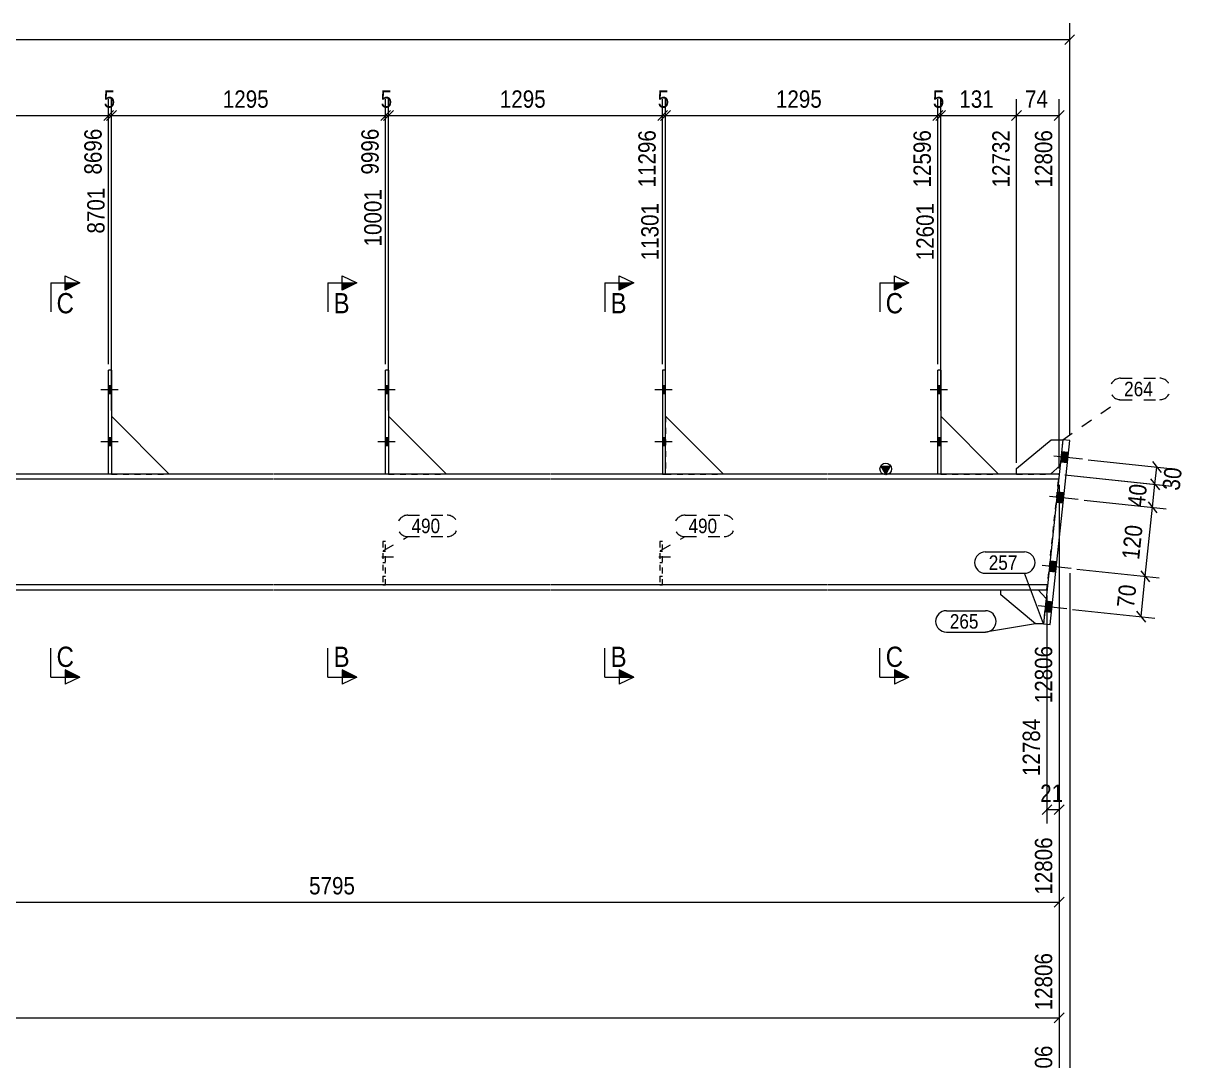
# Model space of a CAD drawing. Header units: millimetres. Extents: x 2 to 825, y 1 to 579.
# Drawn here: x 446.1 to 646.5, y 229.3 to 408.7 of the extents above; entities that cross this region are included whole.
import ezdxf

# ---------------------------------------------------------------- set-up
doc = ezdxf.new("R2010")
doc.units = ezdxf.units.MM
for name, pattern in [('XKITLINE00', [0]), ('XKITLINE01', [4, 1, -1, 1, -1]), ('XKITLINE02', [4, 2, -2])]:
    doc.linetypes.add(name, pattern=pattern)
for name, color, linetype, lineweight in [('Bolt', 3, 'Continuous', 0), ('Dimensions', 7, 'Continuous', 0), ('Part', 2, 'Continuous', 0), ('PartMark', 7, 'Continuous', 0), ('Section', 6, 'Continuous', 0)]:
    doc.layers.add(name, color=color, linetype=linetype, lineweight=lineweight)
doc.styles.add('ARIAL', font='ARIAL.TTF')

# ---------------------------------------------------------------- blocks, each defined once
blk = doc.blocks.new('*A12')
at = {"layer": 'Bolt'}
for points in [[(604.28, 346), (604.78, 346), (604.78, 344.6), (604.28, 344.6)], [(604.28, 346), (604.78, 346), (604.78, 344.6), (604.28, 344.6)], [(604.28, 337), (604.78, 337), (604.78, 335.6), (604.28, 335.6)], [(604.28, 337), (604.78, 337), (604.78, 335.6), (604.28, 335.6)]]:
    blk.add_hatch(color=3, dxfattribs=at).paths.add_polyline_path(points, flags=17)
at = {"layer": 'Bolt', "color": 3, "linetype": 'XKITLINE00', "lineweight": 0}
for p, q in [((605.94, 345.3), (602.94, 345.3)), ((605.94, 345.3), (602.94, 345.3)), ((604.78, 346), (604.28, 346)), ((604.78, 346), (604.28, 346)), ((604.78, 344.6), (604.28, 344.6)), ((604.78, 344.6), (604.28, 344.6)), ((604.78, 337), (604.28, 337)), ((604.78, 337), (604.28, 337)), ((605.94, 336.3), (602.94, 336.3)), ((605.94, 336.3), (602.94, 336.3)), ((604.78, 335.6), (604.28, 335.6)), ((604.78, 335.6), (604.28, 335.6))]:
    blk.add_line(p, q, dxfattribs=at)
blk = doc.blocks.new('*A13')
at = {"layer": 'Bolt'}
for points in [[(626.69, 332.66), (625.49, 332.79), (625.68, 334.58), (626.88, 334.45)], [(626.69, 332.66), (625.49, 332.79), (625.68, 334.58), (626.88, 334.45)], [(625.95, 325.7), (624.76, 325.82), (624.95, 327.61), (626.14, 327.49)], [(625.95, 325.7), (624.76, 325.82), (624.95, 327.61), (626.14, 327.49)], [(624.69, 313.76), (623.5, 313.89), (623.69, 315.68), (624.88, 315.55)], [(624.69, 313.76), (623.5, 313.89), (623.69, 315.68), (624.88, 315.55)], [(623.96, 306.8), (622.77, 306.93), (622.96, 308.72), (624.15, 308.59)], [(623.96, 306.8), (622.77, 306.93), (622.96, 308.72), (624.15, 308.59)]]:
    blk.add_hatch(color=3, dxfattribs=at).paths.add_polyline_path(points, flags=17)
at = {"layer": 'Bolt', "color": 3, "linetype": 'XKITLINE00', "lineweight": 0}
for p, q in [((629.32, 333.29), (624.34, 333.81)), ((629.32, 333.29), (624.34, 333.81)), ((626.69, 332.66), (625.49, 332.79)), ((626.69, 332.66), (625.49, 332.79)), ((626.88, 334.45), (625.68, 334.58)), ((626.88, 334.45), (625.68, 334.58)), ((628.58, 326.33), (623.61, 326.85)), ((628.58, 326.33), (623.61, 326.85)), ((626.14, 327.49), (624.95, 327.61)), ((626.14, 327.49), (624.95, 327.61)), ((625.95, 325.7), (624.76, 325.82)), ((625.95, 325.7), (624.76, 325.82)), ((627.32, 314.39), (622.35, 314.92)), ((627.32, 314.39), (622.35, 314.92)), ((624.88, 315.55), (623.69, 315.68)), ((624.88, 315.55), (623.69, 315.68)), ((624.69, 313.76), (623.5, 313.89)), ((624.69, 313.76), (623.5, 313.89)), ((624.15, 308.59), (622.96, 308.72)), ((624.15, 308.59), (622.96, 308.72)), ((626.59, 307.43), (621.62, 307.95)), ((626.59, 307.43), (621.62, 307.95)), ((623.96, 306.8), (622.77, 306.93)), ((623.96, 306.8), (622.77, 306.93))]:
    blk.add_line(p, q, dxfattribs=at)
blk = doc.blocks.new('*A15')
at = {"layer": 'Part'}
blk.add_hatch(color=2, dxfattribs=at).paths.add_polyline_path([(594.47, 332.1), (596.07, 332.1), (595.27, 330.7)], flags=17)
at = {"layer": 'Part', "color": 2, "linetype": 'XKITLINE00', "lineweight": 0}
for p, q in [((460.9, 330.7), (441.92, 330.7)), ((489.4, 330.7), (461.4, 330.7)), ((508.8, 330.7), (489.5, 330.7)), ((537.3, 330.7), (509.3, 330.7)), ((556.7, 330.7), (537.4, 330.7)), ((585.2, 330.7), (557.2, 330.7)), ((604.28, 330.7), (585.3, 330.7)), ((595.27, 330.7), (594.47, 332.1)), ((594.47, 332.1), (596.07, 332.1)), ((596.07, 332.1), (595.27, 330.7)), ((625.27, 330.7), (604.78, 330.7)), ((489.4, 329.85), (441.92, 329.85)), ((537.3, 329.85), (489.5, 329.85)), ((585.2, 329.85), (537.4, 329.85)), ((625.18, 329.85), (585.3, 329.85)), ((489.4, 311.55), (441.92, 311.55)), ((441.92, 310.7), (489.4, 310.7)), ((537.3, 311.55), (489.5, 311.55)), ((489.5, 310.7), (537.3, 310.7)), ((585.2, 311.55), (537.4, 311.55)), ((537.4, 310.7), (585.2, 310.7)), ((623.25, 311.55), (585.3, 311.55)), ((585.3, 310.7), (623.16, 310.7))]:
    blk.add_line(p, q, dxfattribs=at)
at = {"layer": 'Part', "color": 7, "linetype": 'XKITLINE01', "lineweight": 0}
for p, q in [((461.4, 330.7), (460.9, 330.7)), ((509.3, 330.7), (508.8, 330.7)), ((557.2, 330.7), (556.7, 330.7)), ((604.78, 330.7), (604.28, 330.7)), ((623.16, 310.7), (625.27, 330.7))]:
    blk.add_line(p, q, dxfattribs=at)
at = {"layer": 'Part', "color": 2, "linetype": 'XKITLINE00', "lineweight": 0}
blk.add_circle((595.27, 331.6), 1, dxfattribs=at)
blk = doc.blocks.new('*A16')
at = {"layer": 'Part', "color": 2, "linetype": 'XKITLINE00', "lineweight": 0}
for p, q in [((557.2, 348.7), (556.7, 348.7)), ((556.7, 348.7), (556.7, 330.7)), ((557.2, 330.7), (557.2, 348.7)), ((556.7, 330.7), (557.2, 330.7))]:
    blk.add_line(p, q, dxfattribs=at)
blk = doc.blocks.new('*A17')
at = {"layer": 'Part', "color": 2, "linetype": 'XKITLINE00', "lineweight": 0}
blk.add_line((567.2, 330.7), (557.2, 340.7), dxfattribs=at)
at = {"layer": 'Part', "color": 7, "linetype": 'XKITLINE01', "lineweight": 0}
for p, q in [((557.2, 340.7), (557.2, 330.7)), ((557.2, 330.7), (567.2, 330.7))]:
    blk.add_line(p, q, dxfattribs=at)
blk = doc.blocks.new('*A18')
at = {"layer": 'Part', "color": 7, "linetype": 'XKITLINE01', "lineweight": 0}
for p, q in [((556.2, 319.05), (556.2, 311.55)), ((556.7, 319.05), (556.2, 319.05)), ((556.7, 311.55), (556.7, 319.05)), ((556.2, 313.05), (556.7, 313.05)), ((556.2, 311.55), (556.7, 311.55))]:
    blk.add_line(p, q, dxfattribs=at)
blk = doc.blocks.new('*A19')
at = {"layer": 'Part', "color": 2, "linetype": 'XKITLINE00', "lineweight": 0}
for p, q in [((509.3, 348.7), (508.8, 348.7)), ((508.8, 330.7), (508.8, 348.7)), ((509.3, 348.7), (509.3, 330.7)), ((509.3, 330.7), (508.8, 330.7))]:
    blk.add_line(p, q, dxfattribs=at)
blk = doc.blocks.new('*A20')
at = {"layer": 'Part', "color": 2, "linetype": 'XKITLINE00', "lineweight": 0}
blk.add_line((519.3, 330.7), (509.3, 340.7), dxfattribs=at)
at = {"layer": 'Part', "color": 7, "linetype": 'XKITLINE01', "lineweight": 0}
for p, q in [((509.3, 340.7), (509.3, 330.7)), ((509.3, 330.7), (519.3, 330.7))]:
    blk.add_line(p, q, dxfattribs=at)
blk = doc.blocks.new('*A21')
at = {"layer": 'Part', "color": 7, "linetype": 'XKITLINE01', "lineweight": 0}
for p, q in [((508.3, 319.05), (508.3, 311.55)), ((508.8, 319.05), (508.3, 319.05)), ((508.8, 311.55), (508.8, 319.05)), ((508.3, 313.05), (508.8, 313.05)), ((508.3, 311.55), (508.8, 311.55))]:
    blk.add_line(p, q, dxfattribs=at)
blk = doc.blocks.new('*A22')
at = {"layer": 'Part', "color": 2, "linetype": 'XKITLINE00', "lineweight": 0}
for p, q in [((461.4, 348.7), (460.9, 348.7)), ((460.9, 330.7), (460.9, 348.7)), ((461.4, 348.7), (461.4, 330.7)), ((461.4, 330.7), (460.9, 330.7))]:
    blk.add_line(p, q, dxfattribs=at)
blk = doc.blocks.new('*A23')
at = {"layer": 'Part', "color": 2, "linetype": 'XKITLINE00', "lineweight": 0}
blk.add_line((471.4, 330.7), (461.4, 340.7), dxfattribs=at)
at = {"layer": 'Part', "color": 7, "linetype": 'XKITLINE01', "lineweight": 0}
for p, q in [((461.4, 340.7), (461.4, 330.7)), ((461.4, 330.7), (471.4, 330.7))]:
    blk.add_line(p, q, dxfattribs=at)
blk = doc.blocks.new('*A40')
at = {"layer": 'Part', "color": 2, "linetype": 'XKITLINE00', "lineweight": 0}
for p, q in [((604.78, 348.7), (604.28, 348.7)), ((604.28, 330.7), (604.28, 348.7)), ((604.78, 348.7), (604.78, 330.7)), ((604.78, 330.7), (604.28, 330.7))]:
    blk.add_line(p, q, dxfattribs=at)
blk = doc.blocks.new('*A41')
at = {"layer": 'Part', "color": 2, "linetype": 'XKITLINE00', "lineweight": 0}
blk.add_line((614.78, 330.7), (604.78, 340.7), dxfattribs=at)
at = {"layer": 'Part', "color": 7, "linetype": 'XKITLINE01', "lineweight": 0}
for p, q in [((604.78, 340.7), (604.78, 330.7)), ((604.78, 330.7), (614.78, 330.7))]:
    blk.add_line(p, q, dxfattribs=at)
blk = doc.blocks.new('*A46')
at = {"layer": 'Part', "color": 2, "linetype": 'XKITLINE00', "lineweight": 0}
for p, q in [((615.16, 309.84), (615.16, 310.7)), ((621.66, 310.7), (623.01, 309.21)), ((621.16, 304.84), (615.16, 309.84)), ((622.55, 304.84), (621.16, 304.84))]:
    blk.add_line(p, q, dxfattribs=at)
at = {"layer": 'Part', "color": 7, "linetype": 'XKITLINE01', "lineweight": 0}
for p, q in [((615.16, 310.7), (621.66, 310.7)), ((623.01, 309.21), (622.55, 304.84))]:
    blk.add_line(p, q, dxfattribs=at)
blk = doc.blocks.new('*A47')
at = {"layer": 'Part', "color": 2, "linetype": 'XKITLINE00', "lineweight": 0}
for p, q in [((617.9, 331.66), (623.9, 336.66)), ((623.9, 336.66), (625.9, 336.66)), ((617.9, 330.7), (617.9, 331.66)), ((623.77, 330.7), (625.43, 332.19))]:
    blk.add_line(p, q, dxfattribs=at)
at = {"layer": 'Part', "color": 7, "linetype": 'XKITLINE01', "lineweight": 0}
for p, q in [((625.9, 336.66), (625.43, 332.19)), ((617.9, 330.7), (623.77, 330.7))]:
    blk.add_line(p, q, dxfattribs=at)
blk = doc.blocks.new('*A48')
at = {"layer": 'Part', "color": 2, "linetype": 'XKITLINE00', "lineweight": 0}
for p, q in [((625.9, 336.66), (622.55, 304.84)), ((627.1, 336.54), (625.9, 336.66)), ((623.74, 304.71), (627.1, 336.54)), ((622.55, 304.84), (623.74, 304.71))]:
    blk.add_line(p, q, dxfattribs=at)
blk = doc.blocks.new('*A54')
at = {"layer": 'Bolt'}
for points in [[(556.7, 346), (557.2, 346), (557.2, 344.6), (556.7, 344.6)], [(556.7, 346), (557.2, 346), (557.2, 344.6), (556.7, 344.6)], [(556.7, 337), (557.2, 337), (557.2, 335.6), (556.7, 335.6)], [(556.7, 337), (557.2, 337), (557.2, 335.6), (556.7, 335.6)]]:
    blk.add_hatch(color=3, dxfattribs=at).paths.add_polyline_path(points, flags=17)
at = {"layer": 'Bolt', "color": 3, "linetype": 'XKITLINE00', "lineweight": 0}
for p, q in [((558.36, 345.3), (555.36, 345.3)), ((558.36, 345.3), (555.36, 345.3)), ((557.2, 346), (556.7, 346)), ((557.2, 346), (556.7, 346)), ((557.2, 344.6), (556.7, 344.6)), ((557.2, 344.6), (556.7, 344.6)), ((557.2, 337), (556.7, 337)), ((557.2, 337), (556.7, 337)), ((558.36, 336.3), (555.36, 336.3)), ((558.36, 336.3), (555.36, 336.3)), ((557.2, 335.6), (556.7, 335.6)), ((557.2, 335.6), (556.7, 335.6))]:
    blk.add_line(p, q, dxfattribs=at)
blk = doc.blocks.new('*A55')
at = {"layer": 'Bolt', "color": 3, "linetype": 'XKITLINE02', "lineweight": 0}
for p, q in [((556.7, 317.33), (556.2, 317.33)), ((558.05, 316.35), (555.05, 316.35)), ((556.7, 315.36), (556.2, 315.36))]:
    blk.add_line(p, q, dxfattribs=at)
blk = doc.blocks.new('*A56')
at = {"layer": 'Bolt'}
for points in [[(508.8, 346), (509.3, 346), (509.3, 344.6), (508.8, 344.6)], [(508.8, 346), (509.3, 346), (509.3, 344.6), (508.8, 344.6)], [(508.8, 337), (509.3, 337), (509.3, 335.6), (508.8, 335.6)], [(508.8, 337), (509.3, 337), (509.3, 335.6), (508.8, 335.6)]]:
    blk.add_hatch(color=3, dxfattribs=at).paths.add_polyline_path(points, flags=17)
at = {"layer": 'Bolt', "color": 3, "linetype": 'XKITLINE00', "lineweight": 0}
for p, q in [((510.46, 345.3), (507.46, 345.3)), ((510.46, 345.3), (507.46, 345.3)), ((509.3, 346), (508.8, 346)), ((509.3, 346), (508.8, 346)), ((509.3, 344.6), (508.8, 344.6)), ((509.3, 344.6), (508.8, 344.6)), ((509.3, 337), (508.8, 337)), ((509.3, 337), (508.8, 337)), ((510.46, 336.3), (507.46, 336.3)), ((510.46, 336.3), (507.46, 336.3)), ((509.3, 335.6), (508.8, 335.6)), ((509.3, 335.6), (508.8, 335.6))]:
    blk.add_line(p, q, dxfattribs=at)
blk = doc.blocks.new('*A57')
at = {"layer": 'Bolt', "color": 3, "linetype": 'XKITLINE02', "lineweight": 0}
for p, q in [((508.8, 317.33), (508.3, 317.33)), ((510.15, 316.35), (507.15, 316.35)), ((508.8, 315.36), (508.3, 315.36))]:
    blk.add_line(p, q, dxfattribs=at)
blk = doc.blocks.new('*A58')
at = {"layer": 'Bolt'}
for points in [[(460.9, 346), (461.4, 346), (461.4, 344.6), (460.9, 344.6)], [(460.9, 346), (461.4, 346), (461.4, 344.6), (460.9, 344.6)], [(460.9, 337), (461.4, 337), (461.4, 335.6), (460.9, 335.6)], [(460.9, 337), (461.4, 337), (461.4, 335.6), (460.9, 335.6)]]:
    blk.add_hatch(color=3, dxfattribs=at).paths.add_polyline_path(points, flags=17)
at = {"layer": 'Bolt', "color": 3, "linetype": 'XKITLINE00', "lineweight": 0}
for p, q in [((462.56, 345.3), (459.56, 345.3)), ((462.56, 345.3), (459.56, 345.3)), ((461.4, 346), (460.9, 346)), ((461.4, 346), (460.9, 346)), ((461.4, 344.6), (460.9, 344.6)), ((461.4, 344.6), (460.9, 344.6)), ((461.4, 337), (460.9, 337)), ((461.4, 337), (460.9, 337)), ((462.56, 336.3), (459.56, 336.3)), ((462.56, 336.3), (459.56, 336.3)), ((461.4, 335.6), (460.9, 335.6)), ((461.4, 335.6), (460.9, 335.6))]:
    blk.add_line(p, q, dxfattribs=at)
blk = doc.blocks.new('*A146')
at = {"layer": 'Dimensions', "color": 7, "linetype": 'XKITLINE00', "lineweight": 0}
for p, q in [((627.1, 337.54), (627.1, 408.67)), ((43.06, 405.82), (627.1, 405.82)), ((627.94, 406.67), (626.25, 404.97))]:
    blk.add_line(p, q, dxfattribs=at)
at = {"layer": 'Dimensions', "color": 3}
blk.add_point((627.1, 405.82), dxfattribs=at)
blk = doc.blocks.new('*A147')
at = {"layer": 'Dimensions', "color": 7, "linetype": 'XKITLINE00', "lineweight": 0}
blk.add_line((625.27, 328.85), (625.27, 186.3), dxfattribs=at)
blk = doc.blocks.new('*A149')
at = {"layer": 'Dimensions', "color": 7, "linetype": 'XKITLINE00', "lineweight": 0}
for p, q in [((625.27, 328.85), (625.27, 234.3)), ((44.26, 236.7), (625.27, 236.7)), ((626.12, 237.55), (624.42, 235.85))]:
    blk.add_line(p, q, dxfattribs=at)
at = {"layer": 'Dimensions', "color": 3}
blk.add_point((625.27, 236.7), dxfattribs=at)
at = {"layer": 'Dimensions', "color": 3, "style": 'ARIAL', "width": 0.85}
blk.add_text('12806', height=3, rotation=90.0002, dxfattribs=at).set_placement((624.07, 238))
blk = doc.blocks.new('*A152')
at = {"layer": 'Dimensions', "color": 7, "linetype": 'XKITLINE00', "lineweight": 0}
for p, q in [((509.3, 341.7), (509.3, 395.55)), ((556.7, 349.7), (556.7, 395.55)), ((510.15, 393.55), (508.45, 391.85)), ((509.3, 392.7), (556.7, 392.7)), ((557.55, 393.55), (555.85, 391.85))]:
    blk.add_line(p, q, dxfattribs=at)
at = {"layer": 'Dimensions', "color": 3}
for p in [(509.3, 392.7), (556.7, 392.7)]:
    blk.add_point(p, dxfattribs=at)
at = {"layer": 'Dimensions', "color": 3, "style": 'ARIAL', "width": 0.85}
blk.add_text('1295', height=3, dxfattribs=at).set_placement((528.55, 394.05))
blk.add_text('11296', height=3, rotation=90.0002, dxfattribs=at).set_placement((555.5, 380.27))
blk = doc.blocks.new('*A153')
at = {"layer": 'Dimensions', "color": 7, "linetype": 'XKITLINE00', "lineweight": 0}
for p, q in [((556.7, 349.7), (556.7, 395.55)), ((557.2, 341.7), (557.2, 395.55)), ((557.55, 393.55), (555.85, 391.85)), ((558.05, 393.55), (556.35, 391.85)), ((556.7, 392.7), (557.2, 392.7))]:
    blk.add_line(p, q, dxfattribs=at)
at = {"layer": 'Dimensions', "color": 3}
for p in [(556.7, 392.7), (557.2, 392.7)]:
    blk.add_point(p, dxfattribs=at)
at = {"layer": 'Dimensions', "color": 3, "style": 'ARIAL', "width": 0.85}
blk.add_text('5', height=3, dxfattribs=at).set_placement((555.84, 394.05))
blk.add_text('11301', height=3, rotation=90.0002, dxfattribs=at).set_placement((556, 367.67))
blk = doc.blocks.new('*A154')
at = {"layer": 'Dimensions', "color": 7, "linetype": 'XKITLINE00', "lineweight": 0}
for p, q in [((557.2, 341.7), (557.2, 395.55)), ((604.28, 349.7), (604.28, 395.55)), ((558.05, 393.55), (556.35, 391.85)), ((557.2, 392.7), (604.28, 392.7)), ((605.13, 393.55), (603.43, 391.85))]:
    blk.add_line(p, q, dxfattribs=at)
at = {"layer": 'Dimensions', "color": 3}
for p in [(557.2, 392.7), (604.28, 392.7)]:
    blk.add_point(p, dxfattribs=at)
at = {"layer": 'Dimensions', "color": 3, "style": 'ARIAL', "width": 0.85}
blk.add_text('1295', height=3, dxfattribs=at).set_placement((576.29, 394.05))
blk.add_text('12596', height=3, rotation=90.0002, dxfattribs=at).set_placement((603.08, 380.27))
blk = doc.blocks.new('*A155')
at = {"layer": 'Dimensions', "color": 7, "linetype": 'XKITLINE00', "lineweight": 0}
for p, q in [((604.28, 349.7), (604.28, 395.55)), ((604.78, 341.7), (604.78, 395.55)), ((605.13, 393.55), (603.43, 391.85)), ((605.63, 393.55), (603.93, 391.85)), ((604.28, 392.7), (604.78, 392.7))]:
    blk.add_line(p, q, dxfattribs=at)
at = {"layer": 'Dimensions', "color": 3}
for p in [(604.28, 392.7), (604.78, 392.7)]:
    blk.add_point(p, dxfattribs=at)
at = {"layer": 'Dimensions', "color": 3, "style": 'ARIAL', "width": 0.85}
blk.add_text('5', height=3, dxfattribs=at).set_placement((603.42, 394.05))
blk.add_text('12601', height=3, rotation=90.0002, dxfattribs=at).set_placement((603.58, 367.67))
blk = doc.blocks.new('*A156')
at = {"layer": 'Dimensions', "color": 7, "linetype": 'XKITLINE00', "lineweight": 0}
for p, q in [((604.78, 341.7), (604.78, 395.55)), ((617.9, 332.66), (617.9, 395.55)), ((605.63, 393.55), (603.93, 391.85)), ((604.78, 392.7), (617.9, 392.7)), ((618.75, 393.55), (617.05, 391.85))]:
    blk.add_line(p, q, dxfattribs=at)
at = {"layer": 'Dimensions', "color": 3}
for p in [(604.78, 392.7), (617.9, 392.7)]:
    blk.add_point(p, dxfattribs=at)
at = {"layer": 'Dimensions', "color": 3, "style": 'ARIAL', "width": 0.85}
blk.add_text('131', height=3, dxfattribs=at).set_placement((608, 394.05))
blk.add_text('12732', height=3, rotation=90.0002, dxfattribs=at).set_placement((616.7, 380.27))
blk = doc.blocks.new('*A157')
at = {"layer": 'Dimensions', "color": 7, "linetype": 'XKITLINE00', "lineweight": 0}
for p, q in [((617.9, 332.66), (617.9, 395.55)), ((625.27, 331.7), (625.27, 395.55)), ((618.75, 393.55), (617.05, 391.85)), ((617.9, 392.7), (625.27, 392.7)), ((626.12, 393.55), (624.42, 391.85))]:
    blk.add_line(p, q, dxfattribs=at)
at = {"layer": 'Dimensions', "color": 3}
for p in [(617.9, 392.7), (625.27, 392.7)]:
    blk.add_point(p, dxfattribs=at)
at = {"layer": 'Dimensions', "color": 3, "style": 'ARIAL', "width": 0.85}
blk.add_text('74', height=3, dxfattribs=at).set_placement((619.36, 394.05))
blk.add_text('12806', height=3, rotation=90.0002, dxfattribs=at).set_placement((624.07, 380.27))
blk = doc.blocks.new('*A158')
at = {"layer": 'Dimensions', "color": 7, "linetype": 'XKITLINE00', "lineweight": 0}
for p, q in [((628.32, 314.29), (642.54, 312.79)), ((639.4, 313.97), (640.91, 312.11)), ((639.42, 306.08), (640.15, 313.04)), ((627.58, 307.33), (641.81, 305.83)), ((638.66, 307.01), (640.17, 305.14))]:
    blk.add_line(p, q, dxfattribs=at)
at = {"layer": 'Dimensions', "color": 3}
for p in [(640.15, 313.04), (639.42, 306.08)]:
    blk.add_point(p, dxfattribs=at)
at = {"layer": 'Dimensions', "color": 3, "style": 'ARIAL', "width": 0.85}
blk.add_text('70', height=3, rotation=83.9784, dxfattribs=at).set_placement((638.21, 307.49))
blk = doc.blocks.new('*A159')
at = {"layer": 'Dimensions', "color": 7, "linetype": 'XKITLINE00', "lineweight": 0}
for p, q in [((629.58, 326.22), (643.8, 324.72)), ((640.15, 313.04), (641.41, 324.97)), ((640.66, 325.91), (642.17, 324.04)), ((628.32, 314.29), (642.54, 312.79)), ((639.4, 313.97), (640.91, 312.11))]:
    blk.add_line(p, q, dxfattribs=at)
at = {"layer": 'Dimensions', "color": 3}
for p in [(641.41, 324.97), (640.15, 313.04)]:
    blk.add_point(p, dxfattribs=at)
at = {"layer": 'Dimensions', "color": 3, "style": 'ARIAL', "width": 0.85}
blk.add_text('120', height=3, rotation=83.9784, dxfattribs=at).set_placement((639.09, 315.83))
blk = doc.blocks.new('*A160')
at = {"layer": 'Dimensions', "color": 7, "linetype": 'XKITLINE00', "lineweight": 0}
for p, q in [((626.27, 330.59), (644.22, 328.7)), ((641.08, 329.88), (642.59, 328.02)), ((641.41, 324.97), (641.83, 328.95)), ((629.58, 326.22), (643.8, 324.72)), ((640.66, 325.91), (642.17, 324.04))]:
    blk.add_line(p, q, dxfattribs=at)
at = {"layer": 'Dimensions', "color": 3}
for p in [(641.83, 328.95), (641.41, 324.97)]:
    blk.add_point(p, dxfattribs=at)
at = {"layer": 'Dimensions', "color": 3, "style": 'ARIAL', "width": 0.85}
blk.add_text('40', height=3, rotation=83.9784, dxfattribs=at).set_placement((640.05, 324.89))
blk = doc.blocks.new('*A161')
at = {"layer": 'Dimensions', "color": 7, "linetype": 'XKITLINE00', "lineweight": 0}
for p, q in [((630.31, 333.18), (644.98, 331.63)), ((641.39, 332.87), (642.9, 331)), ((626.27, 330.59), (644.67, 328.65)), ((641.83, 328.95), (642.15, 331.93)), ((641.08, 329.88), (642.59, 328.02))]:
    blk.add_line(p, q, dxfattribs=at)
at = {"layer": 'Dimensions', "color": 3}
for p in [(642.15, 331.93), (641.83, 328.95)]:
    blk.add_point(p, dxfattribs=at)
at = {"layer": 'Dimensions', "color": 3, "style": 'ARIAL', "width": 0.85}
blk.add_text('30', height=3, rotation=83.9784, dxfattribs=at).set_placement((646.08, 327.77))
blk = doc.blocks.new('*A162')
at = {"layer": 'Dimensions', "color": 7, "linetype": 'XKITLINE00', "lineweight": 0}
for p, q in [((625.27, 328.85), (625.27, 270.3)), ((623.16, 309.7), (623.16, 270.3)), ((624.01, 273.55), (622.32, 271.85)), ((623.16, 272.7), (625.27, 272.7)), ((626.12, 273.55), (624.42, 271.85))]:
    blk.add_line(p, q, dxfattribs=at)
at = {"layer": 'Dimensions', "color": 3}
for p in [(623.16, 272.7), (625.27, 272.7)]:
    blk.add_point(p, dxfattribs=at)
at = {"layer": 'Dimensions', "color": 3, "style": 'ARIAL', "width": 0.85}
for s, p in [('12806', (624.07, 291.1)), ('12784', (621.96, 278.5))]:
    blk.add_text(s, height=3, rotation=90.0002, dxfattribs=at).set_placement(p)
blk.add_text('21', height=3, dxfattribs=at).set_placement((621.99, 274.05))
blk = doc.blocks.new('*A163')
at = {"layer": 'PartMark', "color": 7, "linetype": 'XKITLINE00', "lineweight": 0}
for p, q in [((605.76, 307.1), (612.52, 307.1)), ((621.16, 304.84), (612.52, 303.4)), ((605.76, 303.4), (612.52, 303.4))]:
    blk.add_line(p, q, dxfattribs=at)
for centre, start, end in [((605.76, 305.25), 90, 270), ((612.52, 305.25), 270, 90)]:
    blk.add_arc(centre, 1.85, start, end, dxfattribs=at)
at = {"layer": 'PartMark', "color": 3, "style": 'ARIAL', "width": 0.85}
blk.add_text('265', height=2.5, dxfattribs=at).set_placement((606.36, 304))
blk = doc.blocks.new('*A164')
at = {"layer": 'PartMark', "color": 7, "linetype": 'XKITLINE02', "lineweight": 0}
for p, q in [((635.9, 347.28), (642.66, 347.28)), ((625.9, 336.66), (635.9, 343.58)), ((635.9, 343.58), (642.66, 343.58))]:
    blk.add_line(p, q, dxfattribs=at)
for centre, start, end in [((635.9, 345.43), 90, 270), ((642.66, 345.43), 270, 90)]:
    blk.add_arc(centre, 1.85, start, end, dxfattribs=at)
at = {"layer": 'PartMark', "color": 3, "style": 'ARIAL', "width": 0.85}
blk.add_text('264', height=2.5, dxfattribs=at).set_placement((636.5, 344.18))
blk = doc.blocks.new('*A165')
at = {"layer": 'PartMark', "color": 7, "linetype": 'XKITLINE00', "lineweight": 0}
for p, q in [((612.49, 317.26), (619.25, 317.26)), ((612.49, 313.56), (619.25, 313.56)), ((622.55, 304.84), (619.25, 313.56))]:
    blk.add_line(p, q, dxfattribs=at)
for centre, start, end in [((612.49, 315.41), 90, 270), ((619.25, 315.41), 270, 90)]:
    blk.add_arc(centre, 1.85, start, end, dxfattribs=at)
at = {"layer": 'PartMark', "color": 3, "style": 'ARIAL', "width": 0.85}
blk.add_text('257', height=2.5, dxfattribs=at).set_placement((613.09, 314.16))
blk = doc.blocks.new('*A173')
at = {"layer": 'PartMark', "color": 7, "linetype": 'XKITLINE02', "lineweight": 0}
for p, q in [((560.57, 323.61), (567.33, 323.61)), ((556.33, 317.52), (560.57, 319.91)), ((560.57, 319.91), (567.33, 319.91))]:
    blk.add_line(p, q, dxfattribs=at)
for centre, start, end in [((560.57, 321.76), 90, 270), ((567.33, 321.76), 270, 90)]:
    blk.add_arc(centre, 1.85, start, end, dxfattribs=at)
at = {"layer": 'PartMark', "color": 3, "style": 'ARIAL', "width": 0.85}
blk.add_text('490', height=2.5, dxfattribs=at).set_placement((561.17, 320.51))
blk = doc.blocks.new('*A174')
at = {"layer": 'PartMark', "color": 7, "linetype": 'XKITLINE02', "lineweight": 0}
for p, q in [((512.67, 323.61), (519.43, 323.61)), ((508.43, 317.52), (512.67, 319.91)), ((512.67, 319.91), (519.43, 319.91))]:
    blk.add_line(p, q, dxfattribs=at)
for centre, start, end in [((512.67, 321.76), 90, 270), ((519.43, 321.76), 270, 90)]:
    blk.add_arc(centre, 1.85, start, end, dxfattribs=at)
at = {"layer": 'PartMark', "color": 3, "style": 'ARIAL', "width": 0.85}
blk.add_text('490', height=2.5, dxfattribs=at).set_placement((513.27, 320.51))
blk = doc.blocks.new('*A180')
at = {"layer": 'Section'}
for points in [[(453.4, 363.76), (455.9, 363.76), (453.4, 362.51)], [(453.4, 296.88), (455.9, 295.63), (453.4, 295.63)]]:
    blk.add_hatch(color=3, dxfattribs=at).paths.add_polyline_path(points, flags=17)
at = {"layer": 'Section', "color": 3, "linetype": 'XKITLINE00', "lineweight": 0}
for p, q in [((453.4, 362.51), (453.4, 365.01)), ((453.4, 365.01), (455.9, 363.76)), ((455.9, 363.76), (453.4, 362.51)), ((455.9, 295.63), (453.4, 296.88)), ((453.4, 296.88), (453.4, 294.38)), ((455.9, 295.63), (453.4, 294.38))]:
    blk.add_line(p, q, dxfattribs=at)
at = {"layer": 'Section', "color": 1, "linetype": 'XKITLINE00', "lineweight": 0}
for p, q in [((450.9, 363.76), (450.9, 358.76)), ((450.9, 363.76), (455.9, 363.76)), ((450.9, 295.63), (450.9, 300.63)), ((450.9, 295.63), (455.9, 295.63))]:
    blk.add_line(p, q, dxfattribs=at)
at = {"layer": 'Section', "color": 7, "style": 'ARIAL', "width": 0.85}
for p in [(451.9, 358.51), (451.9, 297.38)]:
    blk.add_text('C', height=3.5, dxfattribs=at).set_placement(p)
blk = doc.blocks.new('*A183')
at = {"layer": 'Section'}
for points in [[(596.78, 363.76), (599.28, 363.76), (596.78, 362.51)], [(596.78, 296.88), (599.28, 295.63), (596.78, 295.63)]]:
    blk.add_hatch(color=3, dxfattribs=at).paths.add_polyline_path(points, flags=17)
at = {"layer": 'Section', "color": 3, "linetype": 'XKITLINE00', "lineweight": 0}
for p, q in [((596.78, 362.51), (596.78, 365.01)), ((596.78, 365.01), (599.28, 363.76)), ((599.28, 363.76), (596.78, 362.51)), ((599.28, 295.63), (596.78, 296.88)), ((596.78, 296.88), (596.78, 294.38)), ((599.28, 295.63), (596.78, 294.38))]:
    blk.add_line(p, q, dxfattribs=at)
at = {"layer": 'Section', "color": 1, "linetype": 'XKITLINE00', "lineweight": 0}
for p, q in [((594.28, 363.76), (594.28, 358.76)), ((594.28, 363.76), (599.28, 363.76)), ((594.28, 295.63), (594.28, 300.63)), ((594.28, 295.63), (599.28, 295.63))]:
    blk.add_line(p, q, dxfattribs=at)
at = {"layer": 'Section', "color": 7, "style": 'ARIAL', "width": 0.85}
for p in [(595.28, 358.51), (595.28, 297.38)]:
    blk.add_text('C', height=3.5, dxfattribs=at).set_placement(p)
blk = doc.blocks.new('*A184')
at = {"layer": 'Section'}
for points in [[(549.2, 363.76), (551.7, 363.76), (549.2, 362.51)], [(549.2, 296.88), (551.7, 295.63), (549.2, 295.63)]]:
    blk.add_hatch(color=3, dxfattribs=at).paths.add_polyline_path(points, flags=17)
at = {"layer": 'Section', "color": 3, "linetype": 'XKITLINE00', "lineweight": 0}
for p, q in [((549.2, 362.51), (549.2, 365.01)), ((549.2, 365.01), (551.7, 363.76)), ((551.7, 363.76), (549.2, 362.51)), ((551.7, 295.63), (549.2, 296.88)), ((549.2, 296.88), (549.2, 294.38)), ((551.7, 295.63), (549.2, 294.38))]:
    blk.add_line(p, q, dxfattribs=at)
at = {"layer": 'Section', "color": 1, "linetype": 'XKITLINE00', "lineweight": 0}
for p, q in [((546.7, 363.76), (546.7, 358.76)), ((546.7, 363.76), (551.7, 363.76)), ((546.7, 295.63), (546.7, 300.63)), ((546.7, 295.63), (551.7, 295.63))]:
    blk.add_line(p, q, dxfattribs=at)
at = {"layer": 'Section', "color": 7, "style": 'ARIAL', "width": 0.85}
for p in [(547.7, 358.51), (547.7, 297.38)]:
    blk.add_text('B', height=3.5, dxfattribs=at).set_placement(p)
blk = doc.blocks.new('*A188')
at = {"layer": 'Section'}
for points in [[(501.3, 363.76), (503.8, 363.76), (501.3, 362.51)], [(501.3, 296.88), (503.8, 295.63), (501.3, 295.63)]]:
    blk.add_hatch(color=3, dxfattribs=at).paths.add_polyline_path(points, flags=17)
at = {"layer": 'Section', "color": 3, "linetype": 'XKITLINE00', "lineweight": 0}
for p, q in [((501.3, 362.51), (501.3, 365.01)), ((501.3, 365.01), (503.8, 363.76)), ((503.8, 363.76), (501.3, 362.51)), ((503.8, 295.63), (501.3, 296.88)), ((501.3, 296.88), (501.3, 294.38)), ((503.8, 295.63), (501.3, 294.38))]:
    blk.add_line(p, q, dxfattribs=at)
at = {"layer": 'Section', "color": 1, "linetype": 'XKITLINE00', "lineweight": 0}
for p, q in [((498.8, 363.76), (498.8, 358.76)), ((498.8, 363.76), (503.8, 363.76)), ((498.8, 295.63), (498.8, 300.63)), ((498.8, 295.63), (503.8, 295.63))]:
    blk.add_line(p, q, dxfattribs=at)
at = {"layer": 'Section', "color": 7, "style": 'ARIAL', "width": 0.85}
for p in [(499.8, 358.51), (499.8, 297.38)]:
    blk.add_text('B', height=3.5, dxfattribs=at).set_placement(p)
blk = doc.blocks.new('*A205')
at = {"layer": 'Dimensions', "color": 7, "linetype": 'XKITLINE00', "lineweight": 0}
for p, q in [((625.27, 328.85), (625.27, 186.3)), ((627.1, 313.61), (627.1, 186.3)), ((626.12, 189.55), (624.42, 187.85)), ((625.27, 188.7), (627.1, 188.7)), ((627.94, 189.55), (626.25, 187.85))]:
    blk.add_line(p, q, dxfattribs=at)
at = {"layer": 'Dimensions', "color": 3}
for p in [(625.27, 188.7), (627.1, 188.7)]:
    blk.add_point(p, dxfattribs=at)
at = {"layer": 'Dimensions', "color": 3, "style": 'ARIAL', "width": 0.85}
blk.add_text('12824', height=3, rotation=90.0002, dxfattribs=at).set_placement((625.9, 207.1))
blk.add_text('18', height=3, dxfattribs=at).set_placement((623.96, 190.05))
blk = doc.blocks.new('*A206')
at = {"layer": 'Dimensions', "color": 7, "linetype": 'XKITLINE00', "lineweight": 0}
blk.add_line((625.27, 328.85), (625.27, 218.3), dxfattribs=at)
at = {"layer": 'Dimensions', "color": 3, "style": 'ARIAL', "width": 0.85}
blk.add_text('12806', height=3, rotation=90.0002, dxfattribs=at).set_placement((624.07, 222))
blk = doc.blocks.new('*A208')
at = {"layer": 'Dimensions', "color": 7, "linetype": 'XKITLINE00', "lineweight": 0}
for p, q in [((625.27, 328.85), (625.27, 254.3)), ((374.76, 256.7), (625.27, 256.7)), ((626.12, 257.55), (624.42, 255.85))]:
    blk.add_line(p, q, dxfattribs=at)
at = {"layer": 'Dimensions', "color": 3}
blk.add_point((625.27, 256.7), dxfattribs=at)
at = {"layer": 'Dimensions', "color": 3, "style": 'ARIAL', "width": 0.85}
blk.add_text('12806', height=3, rotation=90.0002, dxfattribs=at).set_placement((624.07, 258))
blk.add_text('5795', height=3, dxfattribs=at).set_placement((495.57, 258.05))
blk = doc.blocks.new('*A210')
at = {"layer": 'Dimensions', "color": 7, "linetype": 'XKITLINE00', "lineweight": 0}
for p, q in [((413.82, 341.7), (413.82, 395.55)), ((460.9, 349.7), (460.9, 395.55)), ((414.67, 393.55), (412.97, 391.85)), ((413.82, 392.7), (460.9, 392.7)), ((461.75, 393.55), (460.05, 391.85))]:
    blk.add_line(p, q, dxfattribs=at)
at = {"layer": 'Dimensions', "color": 3}
for p in [(413.82, 392.7), (460.9, 392.7)]:
    blk.add_point(p, dxfattribs=at)
at = {"layer": 'Dimensions', "color": 3, "style": 'ARIAL', "width": 0.85}
blk.add_text('1295', height=3, dxfattribs=at).set_placement((432.91, 394.05))
blk.add_text('8696', height=3, rotation=90.0002, dxfattribs=at).set_placement((459.7, 382.5))
blk = doc.blocks.new('*A211')
at = {"layer": 'Dimensions', "color": 7, "linetype": 'XKITLINE00', "lineweight": 0}
for p, q in [((460.9, 349.7), (460.9, 395.55)), ((461.4, 341.7), (461.4, 395.55)), ((461.75, 393.55), (460.05, 391.85)), ((462.25, 393.55), (460.55, 391.85)), ((460.9, 392.7), (461.4, 392.7))]:
    blk.add_line(p, q, dxfattribs=at)
at = {"layer": 'Dimensions', "color": 3}
for p in [(460.9, 392.7), (461.4, 392.7)]:
    blk.add_point(p, dxfattribs=at)
at = {"layer": 'Dimensions', "color": 3, "style": 'ARIAL', "width": 0.85}
blk.add_text('5', height=3, dxfattribs=at).set_placement((460.04, 394.05))
blk.add_text('8701', height=3, rotation=90.0002, dxfattribs=at).set_placement((460.2, 372.3))
blk = doc.blocks.new('*A212')
at = {"layer": 'Dimensions', "color": 7, "linetype": 'XKITLINE00', "lineweight": 0}
for p, q in [((461.4, 341.7), (461.4, 395.55)), ((508.8, 349.7), (508.8, 395.55)), ((462.25, 393.55), (460.55, 391.85)), ((461.4, 392.7), (508.8, 392.7)), ((509.65, 393.55), (507.95, 391.85))]:
    blk.add_line(p, q, dxfattribs=at)
at = {"layer": 'Dimensions', "color": 3}
for p in [(461.4, 392.7), (508.8, 392.7)]:
    blk.add_point(p, dxfattribs=at)
at = {"layer": 'Dimensions', "color": 3, "style": 'ARIAL', "width": 0.85}
blk.add_text('1295', height=3, dxfattribs=at).set_placement((480.65, 394.05))
blk.add_text('9996', height=3, rotation=90.0002, dxfattribs=at).set_placement((507.6, 382.5))
blk = doc.blocks.new('*A213')
at = {"layer": 'Dimensions', "color": 7, "linetype": 'XKITLINE00', "lineweight": 0}
for p, q in [((508.8, 349.7), (508.8, 395.55)), ((509.3, 341.7), (509.3, 395.55)), ((509.65, 393.55), (507.95, 391.85)), ((510.15, 393.55), (508.45, 391.85)), ((508.8, 392.7), (509.3, 392.7))]:
    blk.add_line(p, q, dxfattribs=at)
at = {"layer": 'Dimensions', "color": 3}
for p in [(508.8, 392.7), (509.3, 392.7)]:
    blk.add_point(p, dxfattribs=at)
at = {"layer": 'Dimensions', "color": 3, "style": 'ARIAL', "width": 0.85}
blk.add_text('5', height=3, dxfattribs=at).set_placement((507.94, 394.05))
blk.add_text('10001', height=3, rotation=90.0002, dxfattribs=at).set_placement((508.1, 370.07))

msp = doc.modelspace()

# ---------------------------------------------------------------- block references
at = {"lineweight": 0}
for name in ['*A146', '*A210', '*A211', '*A212', '*A213', '*A152', '*A153', '*A154', '*A155', '*A156', '*A157', '*A180', '*A188', '*A184', '*A183', '*A22', '*A19', '*A16', '*A40', '*A164', '*A58', '*A56', '*A54', '*A12', '*A23', '*A20', '*A17', '*A41', '*A47', '*A48', '*A13', '*A161', '*A160', '*A147', '*A149', '*A206', '*A208', '*A162', '*A205', '*A159', '*A174', '*A173', '*A21', '*A18', '*A57', '*A55', '*A165', '*A158', '*A46', '*A163']:
    msp.add_blockref(name, (0, 0), dxfattribs=at)
at = {"layer": 'Part', "lineweight": 0}
msp.add_blockref('*A15', (0, 0), dxfattribs=at)

doc.saveas('drawing.dxf')
